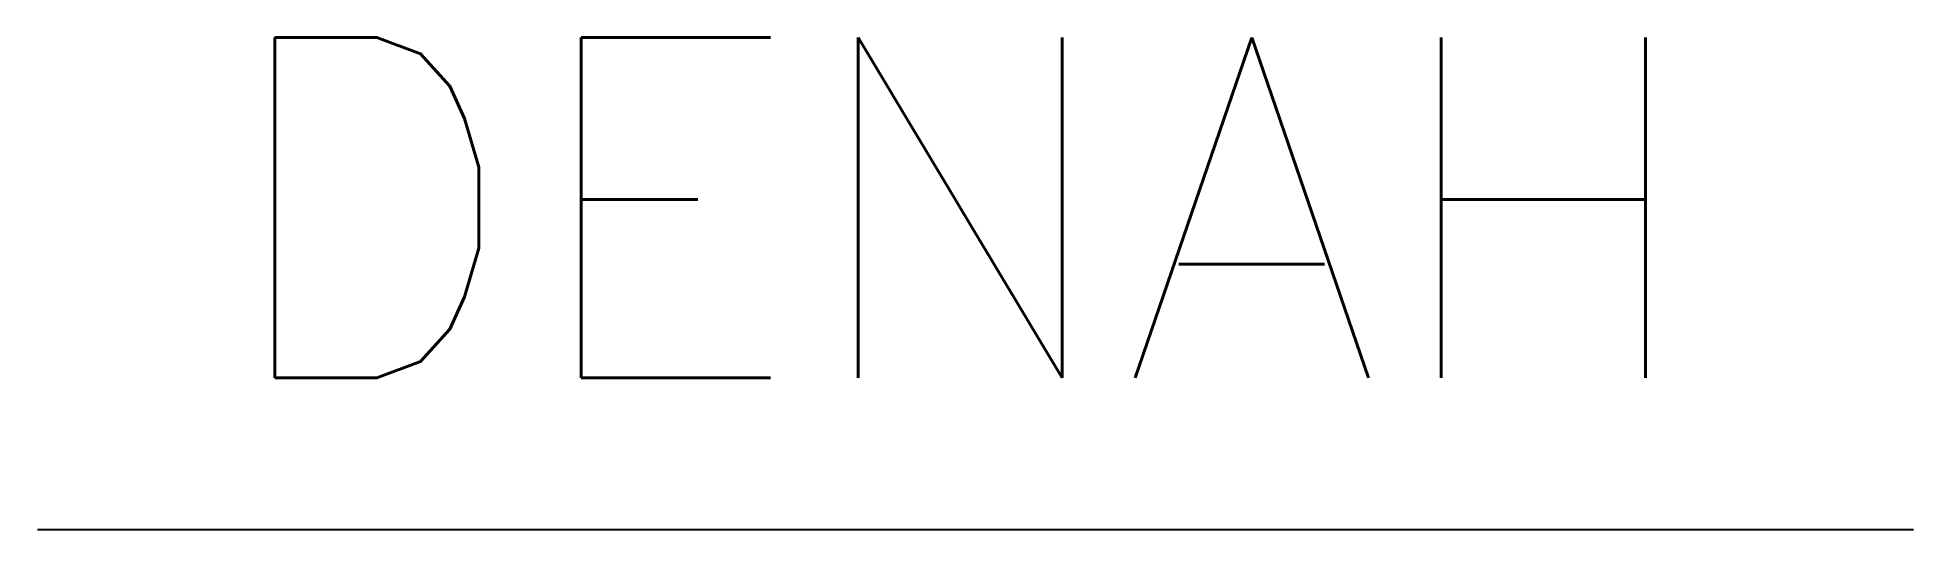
# Model space of a CAD drawing. Header units: metres. Extents: x 2.7914 to 2.819, y -1.1771 to -1.1699.
import ezdxf
from ezdxf.enums import TextEntityAlignment as Align

# ---------------------------------------------------------------- set-up
doc = ezdxf.new("R2010")
doc.units = ezdxf.units.M
doc.header["$MEASUREMENT"] = 0
doc.layers.get('0').update_dxf_attribs({"linetype": 'CONTINUOUS'})
doc.styles.get("Standard").update_dxf_attribs({"font": 'Simplex.shx'})

msp = doc.modelspace()

# ---------------------------------------------------------------- linework, layer by layer
at = {"color": 5, "linetype": 'Continuous', "ltscale": 0.3}
msp.add_line((2.791441, -1.177095), (2.819011, -1.177095), dxfattribs=at)

# ---------------------------------------------------------------- texts
msp.add_text('DENAH', height=0.005, dxfattribs=at).set_placement((2.805, -1.172365), align=Align.MIDDLE_CENTER)

doc.saveas('drawing.dxf')
